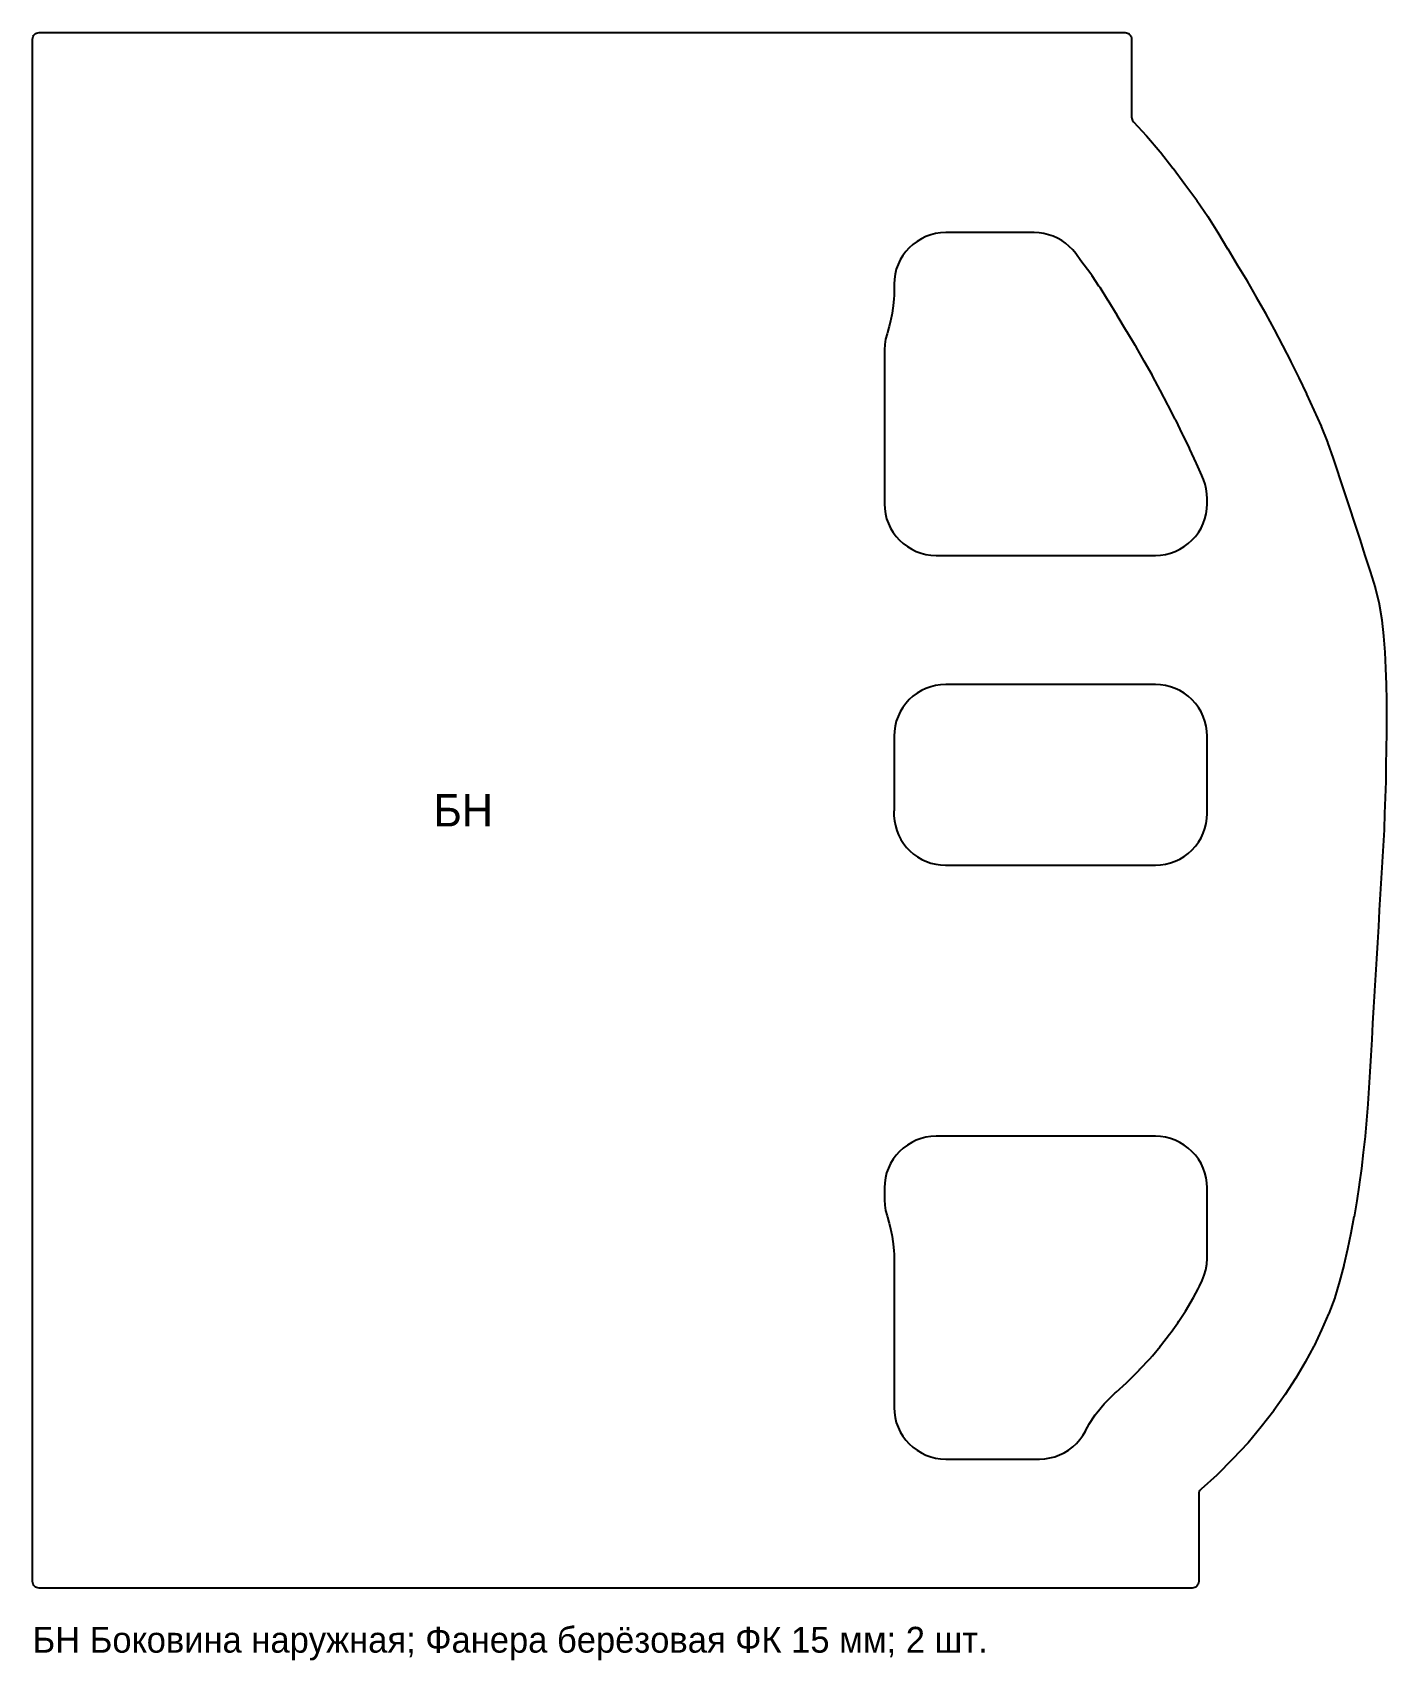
# Model space of a CAD drawing. Header units: millimetres. Extents: x 0 to 420, y -22 to 482.
import ezdxf
from ezdxf.enums import TextEntityAlignment as Align

# ---------------------------------------------------------------- set-up
doc = ezdxf.new("R2010")
doc.units = ezdxf.units.MM
for name, color, linetype in [('CUT_IN', 1, 'Continuous'), ('CUT_OUT', 7, 'Continuous'), ('TEXT', 8, 'Continuous')]:
    doc.layers.add(name, color=color, linetype=linetype)

msp = doc.modelspace()

# ---------------------------------------------------------------- linework, layer by layer
at = {"layer": 'CUT_IN'}
for points in [[(264, 336), (264.08, 334.43), (264.31, 332.88), (264.69, 331.36), (265.22, 329.88), (265.89, 328.46), (266.7, 327.11), (267.63, 325.85), (268.69, 324.69), (269.85, 323.63), (271.11, 322.7), (272.46, 321.89), (273.88, 321.22), (275.36, 320.69), (276.88, 320.31), (278.43, 320.08), (280, 320), (348, 320), (349.57, 320.08), (351.12, 320.31), (352.64, 320.69), (354.12, 321.22), (355.54, 321.89), (356.89, 322.7), (358.15, 323.63), (359.31, 324.69), (360.37, 325.85), (361.3, 327.11), (362.11, 328.46), (362.78, 329.88), (363.31, 331.36), (363.69, 332.88), (363.92, 334.43), (364, 336), (364, 337.57), (363.93, 339.08), (363.71, 340.58), (363.36, 342.05), (362.87, 343.48), (362.58, 344.2), (362.33, 344.79), (360.68, 348.51), (360.62, 348.64), (358.66, 352.92), (358.53, 353.21), (356.48, 357.46), (356.42, 357.59), (354.28, 361.95), (354.15, 362.19), (351.98, 366.42), (351.88, 366.62), (349.43, 371.24), (347.18, 375.47), (346.94, 375.91), (344.49, 380.19), (341.97, 384.6), (341.77, 384.94), (339.1, 389.36), (339.02, 389.5), (336.16, 394.28), (336.09, 394.4), (333.32, 398.94), (333.23, 399.09), (330.81, 402.96), (330.49, 403.46), (328.33, 406.65), (327.95, 407.19), (324.92, 411.28), (323.29, 413.49), (322.35, 414.65), (321.3, 415.72), (320.16, 416.69), (318.93, 417.54), (317.63, 418.28), (316.26, 418.89), (314.84, 419.37), (313.39, 419.72), (311.91, 419.93), (310.41, 420), (283, 420), (281.43, 419.92), (279.88, 419.69), (278.36, 419.31), (276.88, 418.78), (275.46, 418.11), (274.11, 417.3), (272.85, 416.37), (271.69, 415.31), (270.63, 414.15), (269.7, 412.89), (268.89, 411.54), (268.22, 410.12), (267.69, 408.64), (267.31, 407.12), (267.08, 405.57), (267, 404), (267, 402.1), (267, 401.9), (266.98, 401.12), (266.97, 400.92), (266.88, 399.06), (266.85, 398.67), (266.7, 397.1), (266.65, 396.71), (266.39, 394.97), (266.32, 394.58), (266.02, 393.04), (265.93, 392.66), (265.5, 390.94), (265.4, 390.57), (264.94, 389.06), (264.81, 388.66), (264.36, 387.02), (264.09, 385.34), (264, 383.64), (264, 336)], [(349.57, 224.08), (351.12, 224.31), (352.64, 224.69), (354.12, 225.22), (355.54, 225.89), (356.89, 226.7), (358.15, 227.63), (359.31, 228.69), (360.37, 229.85), (361.3, 231.11), (362.11, 232.46), (362.78, 233.88), (363.31, 235.36), (363.69, 236.88), (363.92, 238.43), (364, 240), (364, 264), (363.92, 265.57), (363.69, 267.12), (363.31, 268.64), (362.78, 270.12), (362.11, 271.54), (361.3, 272.89), (360.37, 274.15), (359.31, 275.31), (358.15, 276.37), (356.89, 277.3), (355.54, 278.11), (354.12, 278.78), (352.64, 279.31), (351.12, 279.69), (349.57, 279.92), (348, 280), (283, 280), (281.43, 279.92), (279.88, 279.69), (278.36, 279.31), (276.88, 278.78), (275.46, 278.11), (274.11, 277.3), (272.85, 276.37), (271.69, 275.31), (270.63, 274.15), (269.7, 272.89), (268.89, 271.54), (268.22, 270.12), (267.69, 268.64), (267.31, 267.12), (267.08, 265.57), (267, 264), (267, 242.1), (267, 241.9), (266.98, 241.12), (266.97, 240.92), (266.96, 240.79), (266.96, 239.26), (267.11, 237.74), (267.39, 236.25), (267.82, 234.78), (268.38, 233.37), (269.08, 232.01), (269.9, 230.73), (270.84, 229.53), (271.9, 228.43), (273.05, 227.43), (274.29, 226.54), (275.61, 225.78), (276.99, 225.15), (278.43, 224.65), (279.91, 224.29), (281.42, 224.07), (282.95, 224), (348, 224), (349.57, 224.08)], [(265.5, 113.06), (265.93, 111.34), (266.02, 110.96), (266.32, 109.42), (266.39, 109.03), (266.65, 107.29), (266.7, 106.9), (266.85, 105.33), (266.88, 104.94), (266.97, 103.08), (266.98, 102.88), (267, 102.1), (267, 101.9), (267, 56), (267.08, 54.43), (267.31, 52.88), (267.69, 51.36), (268.22, 49.88), (268.89, 48.46), (269.7, 47.11), (270.63, 45.85), (271.69, 44.69), (272.85, 43.63), (274.11, 42.7), (275.46, 41.89), (276.88, 41.22), (278.36, 40.69), (279.88, 40.31), (281.43, 40.08), (283, 40), (312.09, 40), (313.68, 40.08), (315.25, 40.32), (316.79, 40.71), (318.29, 41.25), (319.72, 41.94), (321.08, 42.77), (322.35, 43.73), (323.52, 44.81), (324.57, 46), (325.51, 47.29), (326.31, 48.66), (326.96, 49.93), (327.16, 50.3), (327.39, 50.66), (329.36, 53.66), (329.87, 54.34), (332.15, 57.12), (332.43, 57.44), (332.5, 57.52), (332.79, 57.82), (335.49, 60.47), (335.79, 60.76), (339.03, 63.62), (339.89, 64.44), (343.04, 67.68), (343.17, 67.81), (346.23, 71.04), (347.06, 71.98), (349.43, 74.89), (349.58, 75.09), (352.37, 78.64), (352.86, 79.29), (354.88, 82.16), (355.26, 82.71), (357.26, 85.8), (357.58, 86.34), (359.44, 89.48), (359.74, 90.01), (361.22, 92.74), (361.62, 93.52), (362.47, 95.32), (363.13, 96.95), (363.61, 98.65), (363.9, 100.39), (364, 102.16), (364, 124), (363.92, 125.57), (363.69, 127.12), (363.31, 128.64), (362.78, 130.12), (362.11, 131.54), (361.3, 132.89), (360.37, 134.15), (359.31, 135.31), (358.15, 136.37), (356.89, 137.3), (355.54, 138.11), (354.12, 138.78), (352.64, 139.31), (351.12, 139.69), (349.57, 139.92), (348, 140), (280, 140), (278.43, 139.92), (276.88, 139.69), (275.36, 139.31), (273.88, 138.78), (272.46, 138.11), (271.11, 137.3), (269.85, 136.37), (268.69, 135.31), (267.63, 134.15), (266.7, 132.89), (265.89, 131.54), (265.22, 130.12), (264.69, 128.64), (264.31, 127.12), (264.08, 125.57), (264, 124), (264, 120.36), (264.09, 118.66), (264.36, 116.98), (264.81, 115.34), (264.94, 114.94), (265.4, 113.43), (265.5, 113.06)]]:
    msp.add_lwpolyline(points, close=True, dxfattribs=at)
at = {"layer": 'CUT_OUT'}
msp.add_lwpolyline([(0.34, 481.11), (0.59, 481.41), (0.89, 481.66), (1.23, 481.85), (1.61, 481.96), (2, 482), (338.59, 482), (338.98, 481.96), (339.35, 481.85), (339.7, 481.66), (340, 481.41), (340.25, 481.11), (340.44, 480.77), (340.55, 480.39), (340.59, 480), (340.59, 455.88), (340.63, 455.41), (340.74, 455.06), (340.9, 454.73), (341.19, 454.36), (345.2, 450.03), (345.24, 449.97), (349.49, 445.03), (349.55, 444.96), (353.43, 440.02), (353.46, 439.98), (357.13, 435), (360.8, 430.03), (360.85, 429.97), (364.19, 425.03), (364.23, 424.97), (367.32, 420.02), (367.33, 420), (370.37, 415.01), (370.38, 415), (373.36, 410.01), (376.37, 405.02), (376.39, 404.98), (379.23, 400), (382.08, 395.03), (382.11, 394.97), (384.76, 390), (387.4, 385.02), (387.41, 385), (389.96, 380.03), (389.98, 380), (392.43, 375.02), (392.43, 375), (394.82, 370.04), (394.84, 370), (397.11, 365.02), (397.12, 365), (399.33, 360.04), (399.36, 359.96), (401.32, 355.04), (401.35, 354.96), (403.08, 350.02), (403.09, 350), (404.77, 345.02), (404.77, 345), (406.41, 340.01), (408.07, 335.01), (408.07, 335), (409.7, 330.01), (409.7, 330), (411.3, 325), (412.9, 320), (414.49, 315.01), (414.5, 315), (416.04, 310.06), (416.07, 309.94), (417.28, 305.08), (417.32, 304.92), (418.11, 300.04), (418.12, 299.96), (418.7, 295.03), (418.71, 294.97), (419.12, 290.04), (419.12, 289.96), (419.32, 285.03), (419.32, 285), (419.46, 280.01), (419.46, 280), (419.57, 275.02), (419.57, 274.98), (419.58, 270), (419.58, 270), (419.58, 265.02), (419.58, 264.98), (419.47, 260.02), (419.47, 259.98), (419.44, 255.01), (419.44, 255), (419.39, 250.03), (419.39, 249.97), (419.17, 245.02), (419.16, 244.98), (419, 240.01), (419, 239.99), (418.87, 235.04), (418.87, 234.96), (418.56, 230.01), (418.56, 230), (418.22, 225.03), (418.22, 224.97), (417.98, 220.02), (417.97, 220), (417.67, 215.02), (417.66, 215), (417.31, 210.04), (417.31, 209.96), (417.08, 205.02), (417.08, 205), (416.79, 200.02), (416.79, 200), (416.46, 195.02), (416.46, 194.98), (416.19, 190.01), (416.19, 190), (415.91, 185.04), (415.91, 185), (415.54, 180.03), (415.53, 179.97), (415.27, 175), (415.01, 170.01), (415.01, 170), (414.71, 165.01), (414.71, 165), (414.4, 160), (414.4, 160), (414.08, 155), (413.78, 150.04), (413.78, 150), (413.38, 145.01), (413.38, 145), (412.96, 140.03), (412.96, 139.97), (412.41, 135), (411.87, 130.03), (411.86, 129.97), (411.15, 125.01), (411.15, 125), (410.42, 120.03), (410.41, 119.97), (409.53, 115.01), (409.52, 115), (408.59, 110.03), (408.58, 109.97), (407.48, 105.01), (407.47, 105), (406.34, 100.03), (406.33, 99.97), (405.02, 95.02), (405, 94.98), (403.59, 90.08), (403.54, 89.93), (401.7, 85.05), (401.65, 84.95), (399.48, 80.02), (399.46, 79.98), (397.13, 75.05), (397.08, 74.95), (394.41, 70.03), (394.38, 69.97), (391.46, 65.03), (391.42, 64.97), (388.23, 60.04), (388.18, 59.97), (384.7, 55.04), (384.64, 54.96), (380.76, 50.02), (380.74, 50), (376.73, 45.06), (376.63, 44.94), (371.93, 40.02), (371.92, 40), (367.1, 35.05), (367, 34.95), (362.15, 30.67), (361.79, 30.28), (361.58, 29.92), (361.45, 29.52), (361.39, 28.99), (361.39, 2), (361.36, 1.61), (361.24, 1.23), (361.06, 0.89), (360.81, 0.59), (360.5, 0.34), (360.16, 0.15), (359.78, 0.04), (359.39, 0), (2, 0), (1.61, 0.04), (1.23, 0.15), (0.89, 0.34), (0.59, 0.59), (0.34, 0.89), (0.15, 1.23), (0.04, 1.61), (0, 2), (0, 480), (0.04, 480.39), (0.15, 480.77), (0.34, 481.11)], close=True, dxfattribs=at)

# ---------------------------------------------------------------- texts
at = {"layer": 'TEXT'}
msp.add_text('БН', height=10, dxfattribs=at).set_placement((133.49, 241.02), align=Align.MIDDLE_CENTER)
msp.add_text('БН Боковина наружная; Фанера берёзовая ФК 15 мм; 2 шт.', height=8, dxfattribs=at).set_placement((0, -20))

doc.saveas('drawing.dxf')
